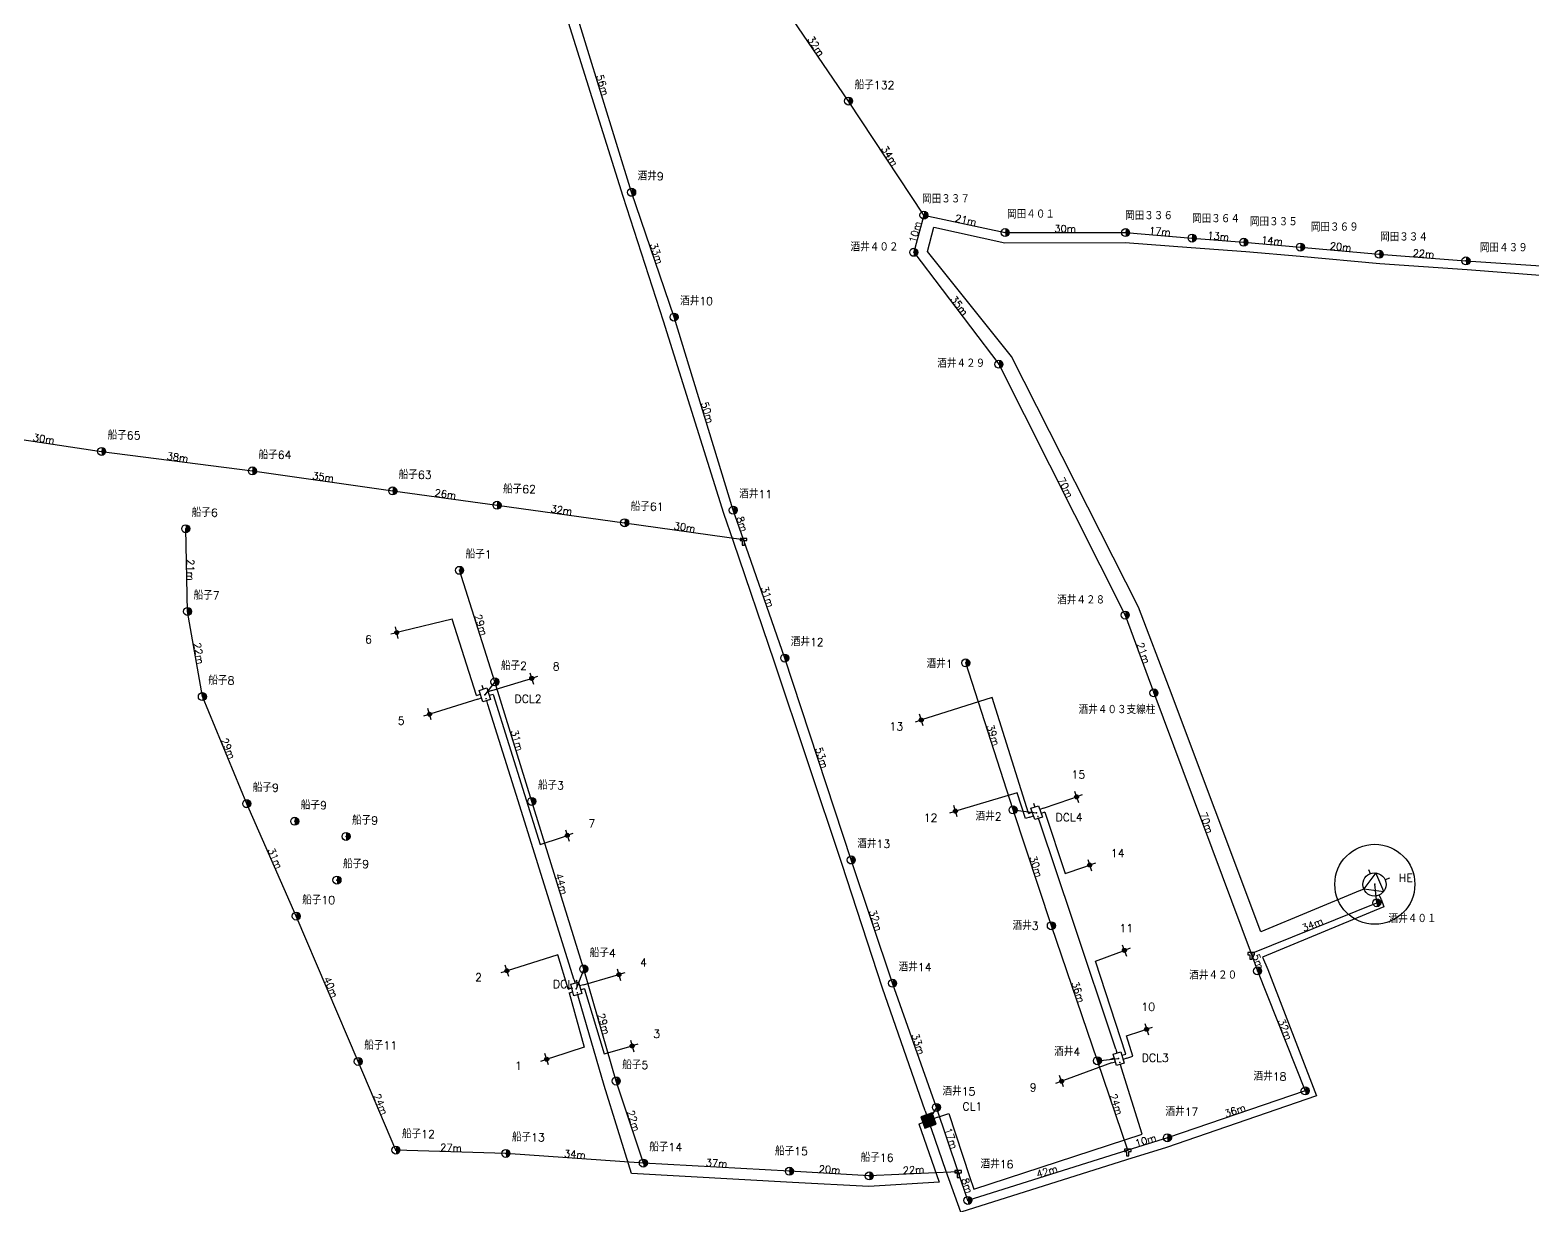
# Model space of a CAD drawing. Extents: x 11718 to 14316, y 5719 to 11395.
# Drawn here: x 12518.5 to 12894, y 6195.6 to 6489.6 of the extents above; entities that cross this region are included whole.
import ezdxf
from ezdxf.enums import TextEntityAlignment as Align

# ---------------------------------------------------------------- set-up
doc = ezdxf.new("R2010")
doc.units = 0
doc.header["$MEASUREMENT"] = 0
doc.header["$PDSIZE"] = 0.5
doc.layers.get('0').update_dxf_attribs({"linetype": 'CONTINUOUS'})
for name, color, linetype in [('BUN', 4, 'CONTINUOUS'), ('DROP', 6, 'CONTINUOUS'), ('IN', 7, 'CONTINUOUS'), ('KAN', 3, 'CONTINUOUS'), ('KPLINK', 2, 'CONTINUOUS'), ('MESSEN', 9, 'CONTINUOUS'), ('OPTERROR_IN', 4, 'CONTINUOUS'), ('POLE', 7, 'CONTINUOUS'), ('SPAN', 7, 'CONTINUOUS')]:
    doc.layers.add(name, color=color, linetype=linetype)
doc.styles.get("Standard").update_dxf_attribs({"font": 'txt', "bigfont": 'extfont'})

# ---------------------------------------------------------------- blocks, each defined once
blk = doc.blocks.new('T_CP')
at = {"color": 0, "linetype": 'BYBLOCK', "const_width": 1}
blk.add_lwpolyline([(0, -0.5, 1), (0, 0.5, -24.142235)], format="xyb", dxfattribs=at)
at = {"color": 0, "linetype": 'BYBLOCK'}
blk.add_circle((0, 0), 1, dxfattribs=at)
blk.add_point((0, 0), dxfattribs=at)
for tag, p, height in [('V1', (1.5, 3), 2), ('V2', (1.5, 0.5), 2), ('V3', (1.8, -0.4), 0.2), ('V4', (1.8, -0.73), 0.2), ('V5', (1.8, -1.1), 0.2), ('V6', (1.8, -1.43), 0.2), ('V7', (1.8, -1.77), 0.2), ('V8', (1.8, -2.1), 0.2)]:
    blk.add_attdef(tag, p, '', height=height, dxfattribs=at)
blk = doc.blocks.new('T_BUN')
at = {"color": 0, "linetype": 'BYBLOCK'}
blk.add_lwpolyline([(-0.84, 0.28), (-0.84, -0.28), (-0.28, -0.28), (-0.28, -1.4), (0.28, -1.4), (0.28, -0.28), (0.84, -0.28), (0.84, 0.28)], close=True, dxfattribs=at)
blk.add_point((0, 0), dxfattribs=at)
for tag, p, height in [('V1', (1.5, 3), 2), ('V2', (1.5, 0.5), 2), ('V3', (1.8, -0.4), 0.2), ('V4', (1.8, -0.73), 0.2), ('V5', (1.8, -1.1), 0.2), ('V6', (1.8, -1.43), 0.2), ('V7', (1.8, -1.77), 0.2), ('V8', (1.8, -2.1), 0.2)]:
    blk.add_attdef(tag, p, '', height=height, dxfattribs=at)
blk = doc.blocks.new('HE_HE1')
at = {"color": 0, "linetype": 'BYBLOCK'}
for p, q in [((0, 4), (0, 2.9)), ((-4, 0), (-2.8, 0)), ((4, 0), (3, 0)), ((0, -4), (0, -2.9))]:
    blk.add_line(p, q, dxfattribs=at)
blk.add_lwpolyline([(3, 0), (-1.35, 2.51), (-1.35, -2.51)], close=True, dxfattribs=at)
blk.add_circle((0.1, 0), 2.9, dxfattribs=at)
blk.add_point((0, 0), dxfattribs=at)
for tag, p, height in [('V1', (3.2, 3.7), 2), ('V2', (3.2, 1.1), 2), ('V3', (3.2, -0.4), 0.2), ('V4', (3.2, -0.7), 0.2), ('V5', (3.2, -1), 0.2), ('V6', (3.2, -1.3), 0.2), ('V7', (3.2, -1.6), 0.2), ('V8', (3.2, -1.9), 0.2)]:
    blk.add_attdef(tag, p, '', height=height, dxfattribs=at)
blk = doc.blocks.new('CL_CL8')
at = {"linetype": 'BYBLOCK'}
blk.add_hatch(color=0, dxfattribs=at).paths.add_polyline_path([(4, 1.5), (1, 1.5), (1, -1.5), (4, -1.5)])
at = {"color": 0, "linetype": 'BYBLOCK'}
for p, q in [((0, 0), (1, 0)), ((2.5, 2.5), (2.5, 1.5)), ((5, 0), (4, 0)), ((2.5, -2.5), (2.5, -1.5))]:
    blk.add_line(p, q, dxfattribs=at)
blk.add_lwpolyline([(1, -1.5), (4, -1.5), (4, 1.5), (1, 1.5)], close=True, dxfattribs=at)
blk.add_point((2.5, 0))
for tag, p, height in [('V1', (6.2, 5.6), 2), ('V2', (6.2, 3), 2), ('V3', (6.2, 1.1), 0.2), ('V4', (6.2, 0.8), 0.2), ('V5', (6.2, 0.5), 0.2), ('V6', (6.2, 0.2), 0.2), ('V7', (6.2, -0.3), 0.2), ('V8', (6.2, -0.6), 0.2)]:
    blk.add_attdef(tag, p, '', height=height)
blk = doc.blocks.new('CL_DCL4')
at = {"color": 0, "linetype": 'BYBLOCK'}
for p, q in [((0, 0), (1, 0)), ((2, 2), (2, 1)), ((3, 2), (3, 1)), ((5, 0), (4, 0)), ((2, -2), (2, -1)), ((3, -2), (3, -1))]:
    blk.add_line(p, q, dxfattribs=at)
blk.add_lwpolyline([(1, -1), (1, 1), (4, 1), (4, -1)], close=True, dxfattribs=at)
blk.add_point((2.5, 0), dxfattribs=at)
at = {"layer": 'IN', "color": 0, "linetype": 'BYBLOCK', "const_width": 0.2}
blk.add_lwpolyline([(1.4, 0, 1), (1.6, 0, 1)], format="xyb", close=True, dxfattribs=at)
at = {"color": 0, "linetype": 'BYBLOCK'}
for tag, p, height in [('V1', (4.2, 5.6), 2), ('V2', (4.2, 3), 2), ('V3', (4.2, 1.1), 0.2), ('V4', (4.2, 0.8), 0.2), ('V5', (4.2, 0.5), 0.2), ('V6', (4.2, 0.2), 0.2), ('V7', (4.2, -0.3), 0.2), ('V8', (4.2, -0.6), 0.2)]:
    blk.add_attdef(tag, p, '', height=height, dxfattribs=at)
blk = doc.blocks.new('NODE_ONU1')
at = {"color": 0, "linetype": 'BYBLOCK'}
blk.add_line((0, 0), (1.5, 0), dxfattribs=at)
at = {"color": 0, "linetype": 'BYBLOCK', "const_width": 0.5}
blk.add_lwpolyline([(1.75, 0, 1), (1.25, 0, 1)], format="xyb", close=True, dxfattribs=at)
at = {"color": 0, "linetype": 'BYBLOCK'}
for points in [[(1.5, 1.5), (1.5, -1.5)], [(3, 0), (1.5, 0)]]:
    blk.add_lwpolyline(points, dxfattribs=at)
blk.add_circle((1.5, 0), 0.5, dxfattribs=at)
blk.add_point((1.5, 0), dxfattribs=at)
for tag, p, height in [('V1', (3, 0.3), 2), ('V3', (3, -2.9), 0.2), ('V4', (3, -3.2), 0.2), ('V5', (3, -3.5), 0.2), ('V6', (3, -3.8), 0.2), ('V2', (3, -2.3), 2), ('V7', (3, -4.1), 0.2), ('V8', (3, -4.4), 0.2)]:
    blk.add_attdef(tag, p, '', height=height, dxfattribs=at)

msp = doc.modelspace()

# ---------------------------------------------------------------- linework, layer by layer
at = {"layer": 'BUN'}
for points in [[(12654.33, 6252.3), (12640.85, 6295.57), (12632.87, 6321.01)], [(12789.76, 6234.84), (12779.01, 6266.94), (12770.8, 6291.56)], [(12740.6, 6216.18), (12745.64, 6201.58), (12728.09, 6200.49), (12709.03, 6201.45), (12668.74, 6203.74), (12661.89, 6225.7), (12655.61, 6247.47)], [(12745.33, 6217.82), (12748.08, 6218.73), (12753.26, 6202.96), (12754.27, 6199.81), (12796.41, 6213.54), (12791.24, 6230.06)]]:
    msp.add_lwpolyline(points, dxfattribs=at)
at = {"layer": 'DROP'}
for points in [[(12630.06, 6323.27), (12623.96, 6342.32), (12611.57, 6339.33)], [(12633.88, 6324.47), (12642.38, 6327.07)], [(12630.36, 6322.31), (12619.72, 6319.01)], [(12634.18, 6323.52), (12645.93, 6285.98), (12651.29, 6287.77)], [(12767.95, 6293.78), (12758.92, 6322.72), (12742.59, 6317.57)], [(12768.27, 6292.83), (12767.22, 6292.49), (12765.15, 6298.89), (12751.15, 6294.74)], [(12771.75, 6295.04), (12778.57, 6297.41)], [(12772.06, 6294.09), (12777.11, 6278.75), (12781.83, 6280.34)], [(12652.91, 6249.86), (12650.37, 6258.4), (12639.05, 6254.85)], [(12792.27, 6233.52), (12784.74, 6256.84), (12790.53, 6258.99)], [(12656.77, 6250.89), (12664.18, 6253.04)], [(12657.03, 6249.92), (12661.96, 6233.61), (12667.48, 6235.2)], [(12653.17, 6248.89), (12656.96, 6235.28), (12648.99, 6232.75)], [(12792.56, 6232.56), (12794.07, 6233.03), (12792.42, 6238.15), (12796.04, 6239.32)], [(12788.74, 6231.38), (12777.65, 6227.32)]]:
    msp.add_lwpolyline(points, dxfattribs=at)
at = {"layer": 'KAN'}
for points in [[(12742.15, 6219.36), (12731.5, 6250.1), (12721.31, 6281.23), (12704.46, 6331.53), (12694.21, 6361.75), (12691.85, 6368.73), (12676.74, 6416.86), (12666.69, 6448), (12649.88, 6501.69), (12641.25, 6527.18), (12633.6, 6549.85), (12626.77, 6570.96), (12619.71, 6588.71), (12612.64, 6610.63), (12606.2, 6632.06), (12595.97, 6663.88)], [(12850.83, 6274.48), (12826.07, 6264.14), (12803.17, 6324.96), (12795.43, 6345.29), (12763.69, 6407.98), (12742.75, 6434.22), (12744.33, 6440.35), (12762.02, 6436.43), (12792.1, 6436.51), (12808.6, 6435.22), (12822.26, 6434.21), (12835.9, 6433.05), (12855.77, 6431.27), (12877.59, 6429.75), (12921.55, 6426.32)], [(12856.07, 6272.35), (12856.78, 6270.37), (12826.49, 6257.8), (12827.74, 6254.73), (12839.96, 6223.12), (12802.44, 6210.22), (12792.42, 6207.11), (12751.09, 6194.07), (12747.31, 6204.48), (12743.79, 6214.63)]]:
    msp.add_lwpolyline(points, dxfattribs=at)
at = {"layer": 'KPLINK'}
for p, q in [((12634.61, 6326.64), (12632.12, 6323.39)), ((12764.12, 6294.63), (12770.01, 6293.93)), ((12855.02, 6271.41), (12854.52, 6276.03)), ((12656.82, 6254.85), (12654.97, 6249.89)), ((12785.2, 6231.9), (12790.5, 6232.45)), ((12744.97, 6220.24), (12742.97, 6217))]:
    msp.add_line(p, q, dxfattribs=at)
at = {"layer": 'MESSEN'}
for p, q in [((12668.8, 6449.04), (12652.4, 6502.1)), ((12723.02, 6471.86), (12705.06, 6498.17)), ((12741.83, 6443.33), (12723.02, 6471.86)), ((12679.4, 6417.84), (12668.8, 6449.04)), ((12741.83, 6443.33), (12739.28, 6434.04)), ((12741.83, 6443.33), (12762.14, 6438.97)), ((12762.14, 6438.97), (12792.23, 6438.97)), ((12792.23, 6438.97), (12808.85, 6437.61)), ((12808.85, 6437.61), (12821.78, 6436.56)), ((12739.28, 6434.04), (12760.59, 6406.06)), ((12821.78, 6436.56), (12835.93, 6435.36)), ((12835.93, 6435.36), (12855.64, 6433.55)), ((12855.64, 6433.55), (12877.3, 6431.9)), ((12877.3, 6431.9), (12921.03, 6429.04)), ((12694.17, 6369.56), (12679.4, 6417.84)), ((12760.59, 6406.06), (12792.13, 6343.35)), ((12507.12, 6388.59), (12536.34, 6384.26)), ((12536.34, 6384.26), (12574.04, 6379.38)), ((12574.04, 6379.38), (12609.08, 6374.4)), ((12609.08, 6374.4), (12635.16, 6370.81)), ((12635.16, 6370.81), (12667.05, 6366.44)), ((12667.05, 6366.44), (12696.72, 6362.23)), ((12696.72, 6362.23), (12694.17, 6369.56)), ((12557.82, 6344.24), (12557.36, 6364.94)), ((12707.06, 6332.6), (12696.72, 6362.23)), ((12634.61, 6326.64), (12625.79, 6354.53)), ((12561.51, 6322.97), (12557.82, 6344.24)), ((12792.13, 6343.35), (12799.32, 6323.88)), ((12723.68, 6282.11), (12707.06, 6332.6)), ((12764.12, 6294.63), (12752.29, 6331.4)), ((12643.85, 6296.76), (12634.61, 6326.64)), ((12572.61, 6296.19), (12561.51, 6322.97)), ((12799.32, 6323.88), (12823.59, 6258.7)), ((12584.96, 6268.07), (12572.61, 6296.19)), ((12656.82, 6254.85), (12643.85, 6296.76)), ((12773.68, 6265.68), (12764.12, 6294.63)), ((12734.01, 6251.29), (12723.68, 6282.11)), ((12823.59, 6258.7), (12855.02, 6271.41)), ((12600.46, 6231.74), (12584.96, 6268.07)), ((12785.2, 6231.9), (12773.68, 6265.68)), ((12823.59, 6258.7), (12825.2, 6254.38)), ((12664.94, 6226.85), (12656.82, 6254.85)), ((12825.2, 6254.38), (12837.14, 6224.39)), ((12744.97, 6220.24), (12734.01, 6251.29)), ((12609.9, 6209.59), (12600.46, 6231.74)), ((12792.77, 6209.54), (12785.2, 6231.9)), ((12671.72, 6206.31), (12664.94, 6226.85)), ((12837.14, 6224.39), (12802.68, 6212.65)), ((12750.42, 6204.16), (12744.97, 6220.24)), ((12802.68, 6212.65), (12792.77, 6209.54)), ((12637.36, 6208.76), (12609.9, 6209.59)), ((12671.72, 6206.31), (12637.36, 6208.76)), ((12792.77, 6209.54), (12752.84, 6197)), ((12708.23, 6204.3), (12671.72, 6206.31)), ((12728.18, 6203.12), (12708.23, 6204.3)), ((12750.42, 6204.16), (12728.18, 6203.12)), ((12752.84, 6197), (12750.42, 6204.16))]:
    msp.add_line(p, q, dxfattribs=at)
at = {"layer": 'OPTERROR_IN'}
msp.add_circle((12854.52, 6276.03), 10, dxfattribs=at)

# ---------------------------------------------------------------- block references
at = {"layer": 'BUN'}
ref = msp.add_blockref('CL_DCL4', (12632.87, 6321.01), dxfattribs=dict(at, rotation=107.5355211691167))
ref.add_attrib('V1', 'DCL2', (12639.52, 6321.4), dxfattribs={"layer": '0', "color": 0, "linetype": 'BYBLOCK', "height": 2})
ref = msp.add_blockref('CL_DCL4', (12770.8, 6291.56), dxfattribs=dict(at, rotation=108.4376248515243))
ref.add_attrib('V1', 'DCL4', (12774.73, 6291.78), dxfattribs={"layer": '0', "color": 0, "linetype": 'BYBLOCK', "height": 2})
ref = msp.add_blockref('CL_DCL4', (12655.61, 6247.47), dxfattribs=dict(at, rotation=104.9431802528453))
ref.add_attrib('V1', 'DCL1', (12649.12, 6250.09), dxfattribs={"layer": '0', "color": 0, "linetype": 'BYBLOCK', "height": 2})
ref = msp.add_blockref('CL_DCL4', (12791.24, 6230.06), dxfattribs=dict(at, rotation=107.2031258138615))
ref.add_attrib('V1', 'DCL3', (12796.26, 6231.65), dxfattribs={"layer": '0', "color": 0, "linetype": 'BYBLOCK', "height": 2})
at = {"layer": 'DROP'}
ref = msp.add_blockref('NODE_ONU1', (12611.57, 6339.33), dxfattribs=dict(at, rotation=193.5740419906865))
ref.add_attrib('V1', '6', (12602.2, 6336.26), dxfattribs={"layer": '0', "color": 0, "linetype": 'BYBLOCK', "height": 2})
ref = msp.add_blockref('NODE_ONU1', (12642.38, 6327.07), dxfattribs=dict(at, rotation=16.99427448382359))
ref.add_attrib('V1', '8', (12649.09, 6329.51), dxfattribs={"layer": '0', "color": 0, "linetype": 'BYBLOCK', "height": 2})
ref = msp.add_blockref('NODE_ONU1', (12619.72, 6319.01), dxfattribs=dict(at, rotation=197.2724284570222))
ref.add_attrib('V1', '5', (12610.36, 6315.94), dxfattribs={"layer": '0', "color": 0, "linetype": 'BYBLOCK', "height": 2})
ref = msp.add_blockref('NODE_ONU1', (12742.59, 6317.57), dxfattribs=dict(at, rotation=197.5042369248584))
ref.add_attrib('V1', '13', (12733.23, 6314.5), dxfattribs={"layer": '0', "color": 0, "linetype": 'BYBLOCK', "height": 2})
ref = msp.add_blockref('NODE_ONU1', (12778.57, 6297.41), dxfattribs=dict(at, rotation=19.13613255311238))
ref.add_attrib('V1', '15', (12778.72, 6302.47), dxfattribs={"layer": '0', "color": 0, "linetype": 'BYBLOCK', "height": 2})
ref = msp.add_blockref('NODE_ONU1', (12751.15, 6294.74), dxfattribs=dict(at, rotation=196.4900035649234))
ref.add_attrib('V1', '12', (12741.78, 6291.68), dxfattribs={"layer": '0', "color": 0, "linetype": 'BYBLOCK', "height": 2})
ref = msp.add_blockref('NODE_ONU1', (12651.29, 6287.77), dxfattribs=dict(at, rotation=18.4126997864666))
ref.add_attrib('V1', '7', (12658, 6290.21), dxfattribs={"layer": '0', "color": 0, "linetype": 'BYBLOCK', "height": 2})
ref = msp.add_blockref('NODE_ONU1', (12781.83, 6280.34), dxfattribs=dict(at, rotation=18.60536072315634))
ref.add_attrib('V1', '14', (12788.54, 6282.79), dxfattribs={"layer": '0', "color": 0, "linetype": 'BYBLOCK', "height": 2})
ref = msp.add_blockref('NODE_ONU1', (12790.53, 6258.99), dxfattribs=dict(at, rotation=20.29900868438479))
ref.add_attrib('V1', '11', (12790.68, 6264.05), dxfattribs={"layer": '0', "color": 0, "linetype": 'BYBLOCK', "height": 2})
ref = msp.add_blockref('NODE_ONU1', (12664.18, 6253.04), dxfattribs=dict(at, rotation=16.21834503688426))
ref.add_attrib('V1', '4', (12670.89, 6255.48), dxfattribs={"layer": '0', "color": 0, "linetype": 'BYBLOCK', "height": 2})
ref = msp.add_blockref('NODE_ONU1', (12639.05, 6254.85), dxfattribs=dict(at, rotation=197.4399436955725))
ref.add_attrib('V1', '2', (12629.69, 6251.78), dxfattribs={"layer": '0', "color": 0, "linetype": 'BYBLOCK', "height": 2})
ref = msp.add_blockref('NODE_ONU1', (12796.04, 6239.32), dxfattribs=dict(at, rotation=17.99283763855463))
ref.add_attrib('V1', '10', (12796.18, 6244.39), dxfattribs={"layer": '0', "color": 0, "linetype": 'BYBLOCK', "height": 2})
ref = msp.add_blockref('NODE_ONU1', (12667.48, 6235.2), dxfattribs=dict(at, rotation=16.02929234296762))
ref.add_attrib('V1', '3', (12674.19, 6237.64), dxfattribs={"layer": '0', "color": 0, "linetype": 'BYBLOCK', "height": 2})
ref = msp.add_blockref('NODE_ONU1', (12648.99, 6232.75), dxfattribs=dict(at, rotation=197.6504306739482))
ref.add_attrib('V1', '1', (12639.63, 6229.68), dxfattribs={"layer": '0', "color": 0, "linetype": 'BYBLOCK', "height": 2})
ref = msp.add_blockref('NODE_ONU1', (12777.65, 6227.32), dxfattribs=dict(at, rotation=200.1335878501921))
ref.add_attrib('V1', '9', (12768.29, 6224.25), dxfattribs={"layer": '0', "color": 0, "linetype": 'BYBLOCK', "height": 2})
at = {"layer": 'KAN'}
ref = msp.add_blockref('HE_HE1', (12854.52, 6276.03), dxfattribs=dict(at, rotation=202.8064101472028))
ref.add_attrib('V1', 'HE', (12860.51, 6276.63), dxfattribs={"layer": '0', "color": 0, "linetype": 'BYBLOCK', "height": 2})
ref = msp.add_blockref('CL_CL8', (12743.79, 6214.63), dxfattribs=dict(at, rotation=109.1488852236997))
ref.add_attrib('V1', 'CL1', (12751.46, 6219.49), dxfattribs={"layer": '0', "height": 2})
at = {"layer": 'POLE'}
ref = msp.add_blockref('T_CP', (12723.02, 6471.86), dxfattribs=at)
ref.add_attrib('V1', '船子132', (12724.52, 6474.86), dxfattribs={"layer": '0', "color": 0, "linetype": 'BYBLOCK', "height": 2})
ref = msp.add_blockref('T_CP', (12668.8, 6449.04), dxfattribs=at)
ref.add_attrib('V1', '酒井9', (12670.3, 6452.04), dxfattribs={"layer": '0', "color": 0, "linetype": 'BYBLOCK', "height": 2})
ref = msp.add_blockref('T_CP', (12741.83, 6443.33), dxfattribs=at)
ref.add_attrib('V1', '岡田３３７', (12741.36, 6446.33), dxfattribs={"layer": '0', "height": 2})
ref = msp.add_blockref('T_CP', (12762.14, 6438.97), dxfattribs=at)
ref.add_attrib('V1', '岡田４０１', (12762.6, 6442.51), dxfattribs={"layer": '0', "height": 2})
ref = msp.add_blockref('T_CP', (12792.23, 6438.97), dxfattribs=at)
ref.add_attrib('V1', '岡田３３６', (12792.09, 6442.13), dxfattribs={"layer": '0', "height": 2})
ref = msp.add_blockref('T_CP', (12808.85, 6437.61), dxfattribs=at)
ref.add_attrib('V1', '岡田３６４', (12808.83, 6441.37), dxfattribs={"layer": '0', "height": 2})
ref = msp.add_blockref('T_CP', (12821.78, 6436.56), dxfattribs=at)
ref.add_attrib('V1', '岡田３３５', (12823.29, 6440.61), dxfattribs={"layer": '0', "height": 2})
ref = msp.add_blockref('T_CP', (12835.93, 6435.36), dxfattribs=at)
ref.add_attrib('V1', '岡田３６９', (12838.51, 6439.27), dxfattribs={"layer": '0', "height": 2})
ref = msp.add_blockref('T_CP', (12855.64, 6433.55), dxfattribs=at)
ref.add_attrib('V1', '岡田３３４', (12855.82, 6436.8), dxfattribs={"layer": '0', "height": 2})
ref = msp.add_blockref('T_CP', (12739.28, 6434.04), dxfattribs=at)
ref.add_attrib('V1', '酒井４０２', (12723.5, 6434.3), dxfattribs={"layer": '0', "height": 2})
ref = msp.add_blockref('T_CP', (12877.3, 6431.9), dxfattribs=at)
ref.add_attrib('V1', '岡田４３９', (12880.76, 6434.11), dxfattribs={"layer": '0', "height": 2})
ref = msp.add_blockref('T_CP', (12679.4, 6417.84), dxfattribs=at)
ref.add_attrib('V1', '酒井10', (12680.9, 6420.84), dxfattribs={"layer": '0', "color": 0, "linetype": 'BYBLOCK', "height": 2})
ref = msp.add_blockref('T_CP', (12760.59, 6406.06), dxfattribs=at)
ref.add_attrib('V1', '酒井４２９', (12745.17, 6405.22), dxfattribs={"layer": '0', "height": 2})
ref = msp.add_blockref('T_CP', (12536.34, 6384.26), dxfattribs=at)
ref.add_attrib('V1', '船子65', (12537.84, 6387.26), dxfattribs={"layer": '0', "color": 0, "linetype": 'BYBLOCK', "height": 2})
ref = msp.add_blockref('T_CP', (12574.04, 6379.38), dxfattribs=at)
ref.add_attrib('V1', '船子64', (12575.54, 6382.38), dxfattribs={"layer": '0', "color": 0, "linetype": 'BYBLOCK', "height": 2})
ref = msp.add_blockref('T_CP', (12609.08, 6374.4), dxfattribs=at)
ref.add_attrib('V1', '船子63', (12610.58, 6377.4), dxfattribs={"layer": '0', "color": 0, "linetype": 'BYBLOCK', "height": 2})
ref = msp.add_blockref('T_CP', (12635.16, 6370.81), dxfattribs=at)
ref.add_attrib('V1', '船子62', (12636.66, 6373.81), dxfattribs={"layer": '0', "color": 0, "linetype": 'BYBLOCK', "height": 2})
ref = msp.add_blockref('T_CP', (12694.17, 6369.56), dxfattribs=at)
ref.add_attrib('V1', '酒井11', (12695.67, 6372.56), dxfattribs={"layer": '0', "color": 0, "linetype": 'BYBLOCK', "height": 2})
ref = msp.add_blockref('T_CP', (12557.36, 6364.94), dxfattribs=at)
ref.add_attrib('V1', '船子6', (12558.86, 6367.94), dxfattribs={"layer": '0', "color": 0, "linetype": 'BYBLOCK', "height": 2})
ref = msp.add_blockref('T_CP', (12667.05, 6366.44), dxfattribs=at)
ref.add_attrib('V1', '船子61', (12668.55, 6369.44), dxfattribs={"layer": '0', "color": 0, "linetype": 'BYBLOCK', "height": 2})
for p in [(12696.72, 6362.23), (12823.59, 6258.7), (12792.77, 6209.54), (12750.42, 6204.16)]:
    msp.add_blockref('T_BUN', p, dxfattribs=at)
ref = msp.add_blockref('T_CP', (12625.79, 6354.53), dxfattribs=at)
ref.add_attrib('V1', '船子1', (12627.29, 6357.53), dxfattribs={"layer": '0', "color": 0, "linetype": 'BYBLOCK', "height": 2})
ref = msp.add_blockref('T_CP', (12557.82, 6344.24), dxfattribs=at)
ref.add_attrib('V1', '船子7', (12559.32, 6347.24), dxfattribs={"layer": '0', "color": 0, "linetype": 'BYBLOCK', "height": 2})
ref = msp.add_blockref('T_CP', (12792.13, 6343.35), dxfattribs=at)
ref.add_attrib('V1', '酒井４２８', (12775.13, 6346.06), dxfattribs={"layer": '0', "height": 2})
ref = msp.add_blockref('T_CP', (12707.06, 6332.6), dxfattribs=at)
ref.add_attrib('V1', '酒井12', (12708.56, 6335.6), dxfattribs={"layer": '0', "color": 0, "linetype": 'BYBLOCK', "height": 2})
ref = msp.add_blockref('T_CP', (12752.29, 6331.4), dxfattribs=at)
ref.add_attrib('V1', '酒井1', (12742.51, 6330.12), dxfattribs={"layer": '0', "color": 0, "linetype": 'BYBLOCK', "height": 2})
ref = msp.add_blockref('T_CP', (12634.61, 6326.64), dxfattribs=at)
ref.add_attrib('V1', '船子2', (12636.11, 6329.64), dxfattribs={"layer": '0', "color": 0, "linetype": 'BYBLOCK', "height": 2})
ref = msp.add_blockref('T_CP', (12561.51, 6322.97), dxfattribs=at)
ref.add_attrib('V1', '船子8', (12563.01, 6325.97), dxfattribs={"layer": '0', "color": 0, "linetype": 'BYBLOCK', "height": 2})
ref = msp.add_blockref('T_CP', (12799.32, 6323.88), dxfattribs=at)
ref.add_attrib('V1', '酒井４０３支線柱', (12780.49, 6318.63), dxfattribs={"layer": '0', "height": 2})
ref = msp.add_blockref('T_CP', (12572.61, 6296.19), dxfattribs=at)
ref.add_attrib('V1', '船子9', (12574.11, 6299.19), dxfattribs={"layer": '0', "color": 0, "linetype": 'BYBLOCK', "height": 2})
ref = msp.add_blockref('T_CP', (12643.85, 6296.76), dxfattribs=at)
ref.add_attrib('V1', '船子3', (12645.35, 6299.76), dxfattribs={"layer": '0', "color": 0, "linetype": 'BYBLOCK', "height": 2})
ref = msp.add_blockref('T_CP', (12584.61, 6291.78), dxfattribs=at)
ref.add_attrib('V1', '船子9', (12586.11, 6294.78), dxfattribs={"layer": '0', "color": 0, "linetype": 'BYBLOCK', "height": 2})
ref = msp.add_blockref('T_CP', (12764.12, 6294.63), dxfattribs=at)
ref.add_attrib('V1', '酒井2', (12754.74, 6291.98), dxfattribs={"layer": '0', "color": 0, "linetype": 'BYBLOCK', "height": 2})
ref = msp.add_blockref('T_CP', (12597.42, 6287.99), dxfattribs=at)
ref.add_attrib('V1', '船子9', (12598.92, 6290.99), dxfattribs={"layer": '0', "color": 0, "linetype": 'BYBLOCK', "height": 2})
ref = msp.add_blockref('T_CP', (12723.68, 6282.11), dxfattribs=at)
ref.add_attrib('V1', '酒井13', (12725.18, 6285.11), dxfattribs={"layer": '0', "color": 0, "linetype": 'BYBLOCK', "height": 2})
ref = msp.add_blockref('T_CP', (12595.16, 6277.09), dxfattribs=at)
ref.add_attrib('V1', '船子9', (12596.66, 6280.09), dxfattribs={"layer": '0', "color": 0, "linetype": 'BYBLOCK', "height": 2})
ref = msp.add_blockref('T_CP', (12584.96, 6268.07), dxfattribs=at)
ref.add_attrib('V1', '船子10', (12586.46, 6271.07), dxfattribs={"layer": '0', "color": 0, "linetype": 'BYBLOCK', "height": 2})
ref = msp.add_blockref('T_CP', (12855.02, 6271.41), dxfattribs=at)
ref.add_attrib('V1', '酒井４０１', (12857.95, 6266.4), dxfattribs={"layer": '0', "height": 2})
ref = msp.add_blockref('T_CP', (12773.68, 6265.68), dxfattribs=at)
ref.add_attrib('V1', '酒井3', (12764, 6264.65), dxfattribs={"layer": '0', "color": 0, "linetype": 'BYBLOCK', "height": 2})
ref = msp.add_blockref('T_CP', (12656.82, 6254.85), dxfattribs=at)
ref.add_attrib('V1', '船子4', (12658.32, 6257.85), dxfattribs={"layer": '0', "color": 0, "linetype": 'BYBLOCK', "height": 2})
ref = msp.add_blockref('T_CP', (12734.01, 6251.29), dxfattribs=at)
ref.add_attrib('V1', '酒井14', (12735.51, 6254.29), dxfattribs={"layer": '0', "color": 0, "linetype": 'BYBLOCK', "height": 2})
ref = msp.add_blockref('T_CP', (12825.2, 6254.38), dxfattribs=at)
ref.add_attrib('V1', '酒井４２０', (12808.13, 6252.25), dxfattribs={"layer": '0', "height": 2})
ref = msp.add_blockref('T_CP', (12600.46, 6231.74), dxfattribs=at)
ref.add_attrib('V1', '船子11', (12601.96, 6234.74), dxfattribs={"layer": '0', "color": 0, "linetype": 'BYBLOCK', "height": 2})
ref = msp.add_blockref('T_CP', (12785.2, 6231.9), dxfattribs=at)
ref.add_attrib('V1', '酒井4', (12774.38, 6233.15), dxfattribs={"layer": '0', "color": 0, "linetype": 'BYBLOCK', "height": 2})
ref = msp.add_blockref('T_CP', (12664.94, 6226.85), dxfattribs=at)
ref.add_attrib('V1', '船子5', (12666.44, 6229.85), dxfattribs={"layer": '0', "color": 0, "linetype": 'BYBLOCK', "height": 2})
ref = msp.add_blockref('T_CP', (12837.14, 6224.39), dxfattribs=at)
ref.add_attrib('V1', '酒井18', (12824.21, 6226.96), dxfattribs={"layer": '0', "color": 0, "linetype": 'BYBLOCK', "height": 2})
ref = msp.add_blockref('T_CP', (12744.97, 6220.24), dxfattribs=at)
ref.add_attrib('V1', '酒井15', (12746.47, 6223.24), dxfattribs={"layer": '0', "color": 0, "linetype": 'BYBLOCK', "height": 2})
ref = msp.add_blockref('T_CP', (12802.68, 6212.65), dxfattribs=at)
ref.add_attrib('V1', '酒井17', (12802.19, 6218.13), dxfattribs={"layer": '0', "color": 0, "linetype": 'BYBLOCK', "height": 2})
ref = msp.add_blockref('T_CP', (12609.9, 6209.59), dxfattribs=at)
ref.add_attrib('V1', '船子12', (12611.4, 6212.59), dxfattribs={"layer": '0', "color": 0, "linetype": 'BYBLOCK', "height": 2})
ref = msp.add_blockref('T_CP', (12637.36, 6208.76), dxfattribs=at)
ref.add_attrib('V1', '船子13', (12638.86, 6211.76), dxfattribs={"layer": '0', "color": 0, "linetype": 'BYBLOCK', "height": 2})
ref = msp.add_blockref('T_CP', (12671.72, 6206.31), dxfattribs=at)
ref.add_attrib('V1', '船子14', (12673.22, 6209.31), dxfattribs={"layer": '0', "color": 0, "linetype": 'BYBLOCK', "height": 2})
ref = msp.add_blockref('T_CP', (12708.23, 6204.3), dxfattribs=at)
ref.add_attrib('V1', '船子15', (12704.6, 6208.28), dxfattribs={"layer": '0', "color": 0, "linetype": 'BYBLOCK', "height": 2})
ref = msp.add_blockref('T_CP', (12728.18, 6203.12), dxfattribs=at)
ref.add_attrib('V1', '船子16', (12726.02, 6206.68), dxfattribs={"layer": '0', "color": 0, "linetype": 'BYBLOCK', "height": 2})
ref = msp.add_blockref('T_CP', (12752.84, 6197), dxfattribs=at)
ref.add_attrib('V1', '酒井16', (12755.98, 6205.02), dxfattribs={"layer": '0', "color": 0, "linetype": 'BYBLOCK', "height": 2})

# ---------------------------------------------------------------- texts
at = {"layer": 'SPAN'}
for s, rotation, p in [('32m', 304, (12714.87, 6485.58)), ('56m', 287, (12661.55, 6475.86)), ('34m', 303, (12733.26, 6458.15)), ('10m', 75, (12739.64, 6439.13)), ('21m', 348, (12752.31, 6442.1)), ('17m', 355, (12800.79, 6439.27)), ('13m', 355, (12815.4, 6438.08)), ('14m', 355, (12828.84, 6436.96)), ('33m', 289, (12675.05, 6433.76)), ('20m', 355, (12845.98, 6435.44)), ('22m', 356, (12866.68, 6433.71)), ('35m', 307, (12750.68, 6420.72)), ('50m', 287, (12687.74, 6393.99)), ('30m', 352, (12521.88, 6387.41)), ('38m', 353, (12555.32, 6382.82)), ('35m', 352, (12591.7, 6377.88)), ('70m', 297, (12777.21, 6375.24)), ('26m', 352, (12622.26, 6373.59)), ('32m', 352, (12651.24, 6369.62)), ('30m', 352, (12682.03, 6365.33)), ('8m', 289, (12696.43, 6366.12)), ('21m', 271, (12558.59, 6354.61)), ('31m', 289, (12702.78, 6347.92)), ('29m', 288, (12631.15, 6340.89)), ('22m', 280, (12560.65, 6333.78)), ('21m', 290, (12796.7, 6333.85)), ('31m', 287, (12640.18, 6312)), ('39m', 288, (12759.16, 6313.32)), ('29m', 293, (12567.98, 6309.97)), ('53m', 288, (12716.32, 6307.67)), ('70m', 290, (12812.47, 6291.43)), ('31m', 294, (12579.7, 6282.53)), ('30m', 288, (12769.85, 6280.47)), ('44m', 287, (12651.29, 6276.1)), ('32m', 289, (12729.79, 6267.02)), ('34m', 22, (12838.93, 6265.98)), ('5m', 290, (12825.4, 6256.7)), ('40m', 293, (12593.63, 6250.3)), ('36m', 289, (12780.39, 6249.11)), ('29m', 286, (12661.84, 6241.13)), ('32m', 292, (12832.1, 6239.75)), ('33m', 289, (12740.43, 6236.1)), ('24m', 293, (12606.1, 6221.06)), ('24m', 289, (12789.93, 6221.04)), ('36m', 19, (12819.58, 6219.46)), ('22m', 288, (12669.28, 6216.9)), ('17m', 289, (12748.64, 6212.51)), ('10m', 17, (12797.24, 6211.99)), ('27m', 358, (12623.66, 6210.17)), ('34m', 356, (12654.61, 6208.53)), ('37m', 357, (12690.03, 6206.31)), ('20m', 357, (12718.26, 6204.71)), ('22m', 3, (12739.25, 6204.64)), ('42m', 17, (12772.58, 6204.25)), ('8m', 289, (12752.65, 6200.69))]:
    msp.add_text(s, height=1.8, rotation=rotation, dxfattribs=at).set_placement(p, align=Align.MIDDLE_CENTER)
msp.add_text('30m', height=1.8, dxfattribs=at).set_placement((12777.14, 6439.97), align=Align.MIDDLE_CENTER)

doc.saveas('drawing.dxf')
